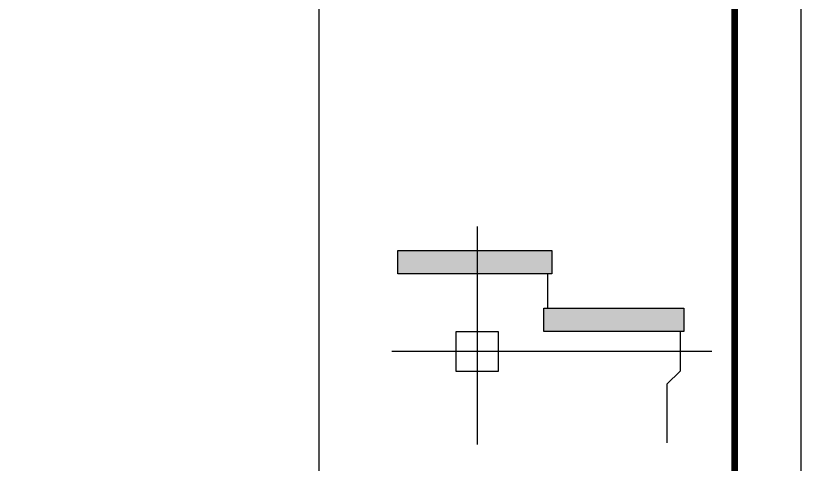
# Model space of a CAD drawing. Extents: x 8254 to 366479, y -216343 to -120021.
# Drawn here: x 307731 to 319521, y -147896 to -141157 of the extents above; entities that cross this region are included whole.
import ezdxf

# ---------------------------------------------------------------- set-up
doc = ezdxf.new("R2010")
doc.units = 0
doc.header["$LTSCALE"] = 500
doc.header["$MEASUREMENT"] = 0
doc.layers.get('0').update_dxf_attribs({"linetype": 'CONTINUOUS'})
doc.layers.add('PUB_TITLE', color=4, linetype='CONTINUOUS')

msp = doc.modelspace()

# ---------------------------------------------------------------- hatches: boundary and pattern name
h = msp.add_hatch(color=7)
h.paths.add_polyline_path([(314656.314, -144682.958), (313467.913, -144682.958), (313467.913, -145033.292), (314656.314, -145033.292)])
h.paths.add_polyline_path([(315775.614, -144682.958), (314656.314, -144682.958), (314656.314, -145033.292), (315775.614, -145033.292)])
h.paths.add_polyline_path([(317757.537, -145549.934), (315656.984, -145549.934), (315656.984, -145900.184), (317757.537, -145900.184)])

# ---------------------------------------------------------------- linework, layer by layer
at = {"color": 7}
for p, q in [((318521.08, -137891.405), (318521.08, -177891.405)), ((318521.08, -137891.405), (318521.08, -177891.405)), ((314656.314, -144326.069), (314656.314, -147596.75)), ((313467.913, -145033.292), (313467.913, -144682.958)), ((313467.913, -144682.958), (315775.614, -144682.958)), ((315775.614, -144682.958), (315775.614, -145033.292)), ((315775.614, -145033.292), (313467.913, -145033.292)), ((315710.124, -145033.292), (315710.124, -145549.934)), ((315656.984, -145900.184), (315656.984, -145549.934)), ((315656.984, -145549.934), (317757.537, -145549.934)), ((317757.537, -145549.934), (317757.537, -145900.184)), ((314342.025, -146501.766), (314342.025, -145903.057)), ((314342.025, -145903.057), (314970.454, -145903.057)), ((314970.454, -145903.057), (314970.454, -146501.766)), ((317757.537, -145900.184), (315656.984, -145900.184)), ((317701.615, -145900.184), (317701.615, -146497.288)), ((313377.657, -146194.815), (318179.124, -146194.815)), ((314970.454, -146501.766), (314342.025, -146501.766)), ((317701.615, -146497.288), (317501.94, -146694.331)), ((317501.94, -146694.331), (317501.94, -147573.945))]:
    msp.add_line(p, q, dxfattribs=at)
at = {"layer": 'PUB_TITLE', "color": 7}
for p, q in [((312285.188, -177891.405), (312285.188, -137891.405)), ((318521.08, -177891.405), (318521.08, -137891.405)), ((318521.08, -177891.405), (318521.08, -137891.405)), ((318521.08, -177891.405), (318521.08, -137891.405)), ((318521.08, -177891.405), (318521.08, -137891.405))]:
    msp.add_line(p, q, dxfattribs=at)
at = {"layer": 'PUB_TITLE'}
msp.add_lwpolyline([(245221.08, -178891.405), (319521.08, -178891.405), (319521.08, -136891.405), (245221.08, -136891.405)], close=True, dxfattribs=at)
at = {"layer": 'PUB_TITLE', "const_width": 100}
msp.add_lwpolyline([(247721.08, -177891.405), (318521.08, -177891.405), (318521.08, -137891.405), (247721.08, -137891.405)], close=True, dxfattribs=at)

doc.saveas('drawing.dxf')
